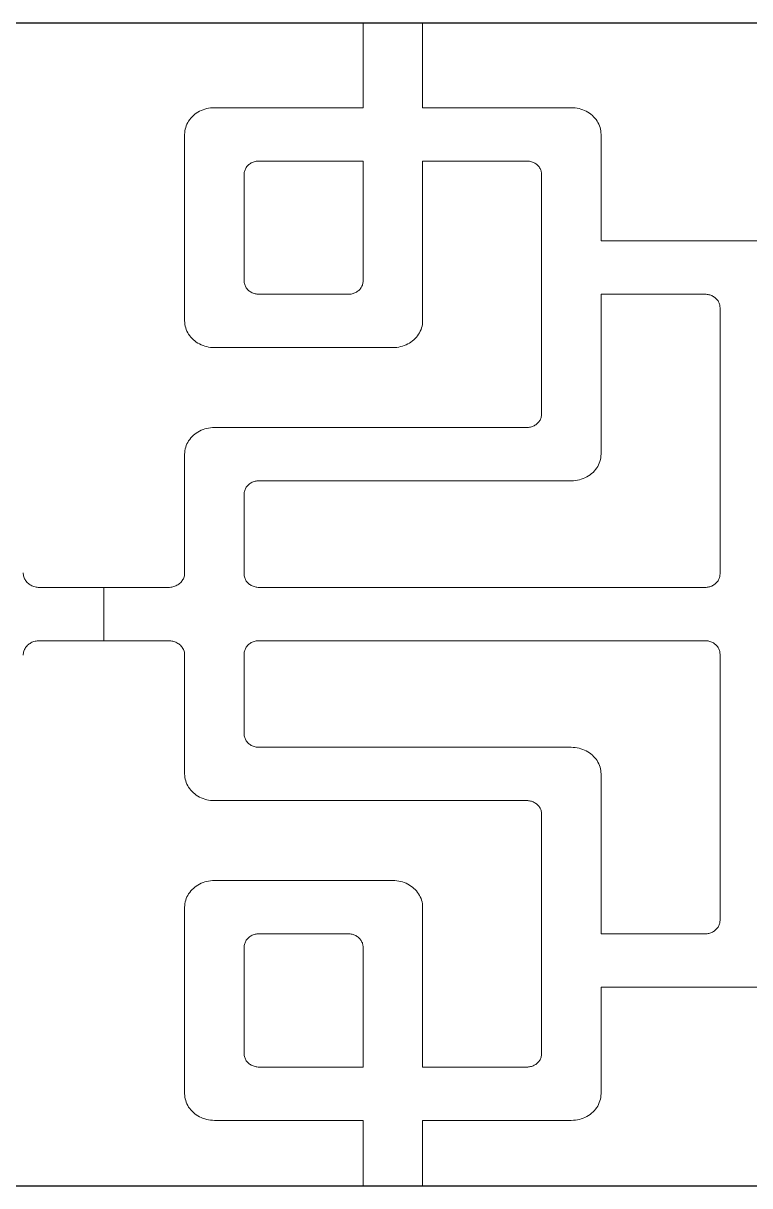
# Model space of a CAD drawing. Extents: x 1188826 to 1909461, y 608442 to 1651179.
# Drawn here: x 1701378 to 1701690, y 1034463 to 1034963 of the extents above; entities that cross this region are included whole.
import ezdxf

# ---------------------------------------------------------------- set-up
doc = ezdxf.new("R2010")
doc.units = 0
doc.header["$LTSCALE"] = 1000
doc.header["$MEASUREMENT"] = 0
doc.layers.add('煤化工粉煤灰', color=7, linetype='Continuous', lineweight=0)
doc.layers.add('立面线', color=40, linetype='Continuous')

msp = doc.modelspace()

# ---------------------------------------------------------------- linework, layer by layer
at = {"layer": '煤化工粉煤灰', "color": 34}
for p, q in [((1701523.78, 1034927.1), (1701523.78, 1034963.44)), ((1701549.37, 1034927.1), (1701549.37, 1034963.44)), ((1701451.36, 1034924.26), (1701452.01, 1034924.74)), ((1701452.01, 1034924.74), (1701452.69, 1034925.17)), ((1701452.69, 1034925.17), (1701453.4, 1034925.57)), ((1701453.4, 1034925.57), (1701454.14, 1034925.92)), ((1701454.14, 1034925.92), (1701454.9, 1034926.23)), ((1701454.9, 1034926.23), (1701455.69, 1034926.5)), ((1701455.69, 1034926.5), (1701456.49, 1034926.71)), ((1701456.49, 1034926.71), (1701457.3, 1034926.88)), ((1701457.3, 1034926.88), (1701458.13, 1034927.01)), ((1701458.13, 1034927.01), (1701458.96, 1034927.08)), ((1701458.96, 1034927.08), (1701459.8, 1034927.1)), ((1701459.8, 1034927.1), (1701523.78, 1034927.1)), ((1701549.37, 1034927.1), (1701613.34, 1034927.1)), ((1701613.34, 1034927.1), (1701614.18, 1034927.08)), ((1701614.18, 1034927.08), (1701615.01, 1034927.01)), ((1701615.01, 1034927.01), (1701615.84, 1034926.88)), ((1701615.84, 1034926.88), (1701616.66, 1034926.71)), ((1701616.66, 1034926.71), (1701617.46, 1034926.5)), ((1701617.46, 1034926.5), (1701618.24, 1034926.23)), ((1701618.24, 1034926.23), (1701619, 1034925.92)), ((1701619, 1034925.92), (1701619.74, 1034925.57)), ((1701619.74, 1034925.57), (1701620.45, 1034925.17)), ((1701620.45, 1034925.17), (1701621.13, 1034924.74)), ((1701621.13, 1034924.74), (1701621.78, 1034924.26)), ((1701447.44, 1034918.61), (1701447.68, 1034919.33)), ((1701447.68, 1034919.33), (1701447.98, 1034920.03)), ((1701447.98, 1034920.03), (1701448.32, 1034920.71)), ((1701448.32, 1034920.71), (1701448.72, 1034921.37)), ((1701448.72, 1034921.37), (1701449.16, 1034922.01)), ((1701449.16, 1034922.01), (1701449.65, 1034922.62)), ((1701449.65, 1034922.62), (1701450.18, 1034923.2)), ((1701450.18, 1034923.2), (1701450.75, 1034923.75)), ((1701450.75, 1034923.75), (1701451.36, 1034924.26)), ((1701621.78, 1034924.26), (1701622.39, 1034923.75)), ((1701622.39, 1034923.75), (1701622.96, 1034923.2)), ((1701622.96, 1034923.2), (1701623.5, 1034922.62)), ((1701623.5, 1034922.62), (1701623.98, 1034922.01)), ((1701623.98, 1034922.01), (1701624.43, 1034921.37)), ((1701624.43, 1034921.37), (1701624.82, 1034920.71)), ((1701624.82, 1034920.71), (1701625.17, 1034920.03)), ((1701625.17, 1034920.03), (1701625.46, 1034919.33)), ((1701625.46, 1034919.33), (1701625.7, 1034918.61)), ((1701447, 1034915.64), (1701447.03, 1034916.39)), ((1701447, 1034835.4), (1701447, 1034915.64)), ((1701447.03, 1034916.39), (1701447.11, 1034917.14)), ((1701447.11, 1034917.14), (1701447.25, 1034917.88)), ((1701447.25, 1034917.88), (1701447.44, 1034918.61)), ((1701625.7, 1034918.61), (1701625.89, 1034917.88)), ((1701625.89, 1034917.88), (1701626.03, 1034917.14)), ((1701626.03, 1034917.14), (1701626.11, 1034916.39)), ((1701626.11, 1034916.39), (1701626.14, 1034915.64)), ((1701626.14, 1034915.64), (1701626.14, 1034869.79)), ((1701472.73, 1034899.61), (1701472.66, 1034899.23)), ((1701472.83, 1034899.99), (1701472.73, 1034899.61)), ((1701472.96, 1034900.37), (1701472.83, 1034899.99)), ((1701473.13, 1034900.73), (1701472.96, 1034900.37)), ((1701473.31, 1034901.08), (1701473.13, 1034900.73)), ((1701473.53, 1034901.43), (1701473.31, 1034901.08)), ((1701473.77, 1034901.75), (1701473.53, 1034901.43)), ((1701474.03, 1034902.06), (1701473.77, 1034901.75)), ((1701474.32, 1034902.36), (1701474.03, 1034902.06)), ((1701474.63, 1034902.64), (1701474.32, 1034902.36)), ((1701474.96, 1034902.89), (1701474.63, 1034902.64)), ((1701475.3, 1034903.13), (1701474.96, 1034902.89)), ((1701475.67, 1034903.34), (1701475.3, 1034903.13)), ((1701476.05, 1034903.54), (1701475.67, 1034903.34)), ((1701476.44, 1034903.7), (1701476.05, 1034903.54)), ((1701476.85, 1034903.85), (1701476.44, 1034903.7)), ((1701477.27, 1034903.97), (1701476.85, 1034903.85)), ((1701477.69, 1034904.06), (1701477.27, 1034903.97)), ((1701478.12, 1034904.13), (1701477.69, 1034904.06)), ((1701478.56, 1034904.17), (1701478.12, 1034904.13)), ((1701478.99, 1034904.18), (1701478.56, 1034904.17)), ((1701523.78, 1034904.18), (1701478.99, 1034904.18)), ((1701523.78, 1034852.6), (1701523.78, 1034904.18)), ((1701549.37, 1034904.18), (1701549.37, 1034835.4)), ((1701594.15, 1034904.18), (1701549.37, 1034904.18)), ((1701594.57, 1034904.17), (1701594.15, 1034904.18)), ((1701594.99, 1034904.13), (1701594.57, 1034904.17)), ((1701595.4, 1034904.07), (1701594.99, 1034904.13)), ((1701595.81, 1034903.98), (1701595.4, 1034904.07)), ((1701596.21, 1034903.87), (1701595.81, 1034903.98)), ((1701596.6, 1034903.74), (1701596.21, 1034903.87)), ((1701596.98, 1034903.59), (1701596.6, 1034903.74)), ((1701597.35, 1034903.41), (1701596.98, 1034903.59)), ((1701597.71, 1034903.21), (1701597.35, 1034903.41)), ((1701598.05, 1034902.99), (1701597.71, 1034903.21)), ((1701598.37, 1034902.76), (1701598.05, 1034902.99)), ((1701598.68, 1034902.5), (1701598.37, 1034902.76)), ((1701598.96, 1034902.23), (1701598.68, 1034902.5)), ((1701599.23, 1034901.94), (1701598.96, 1034902.23)), ((1701599.47, 1034901.63), (1701599.23, 1034901.94)), ((1701599.69, 1034901.31), (1701599.47, 1034901.63)), ((1701599.89, 1034900.98), (1701599.69, 1034901.31)), ((1701600.06, 1034900.64), (1701599.89, 1034900.98)), ((1701600.21, 1034900.29), (1701600.06, 1034900.64)), ((1701600.33, 1034899.93), (1701600.21, 1034900.29)), ((1701600.43, 1034899.57), (1701600.33, 1034899.93)), ((1701600.49, 1034899.2), (1701600.43, 1034899.57)), ((1701472.61, 1034898.84), (1701472.6, 1034898.45)), ((1701472.6, 1034898.45), (1701472.6, 1034852.6)), ((1701472.66, 1034899.23), (1701472.61, 1034898.84)), ((1701600.54, 1034898.82), (1701600.49, 1034899.2)), ((1701600.55, 1034898.45), (1701600.54, 1034898.82)), ((1701600.55, 1034795.29), (1701600.55, 1034898.45)), ((1701754.09, 1034869.79), (1701626.14, 1034869.79)), ((1701472.6, 1034852.6), (1701472.61, 1034852.21)), ((1701472.61, 1034852.21), (1701472.66, 1034851.82)), ((1701472.66, 1034851.82), (1701472.73, 1034851.43)), ((1701472.73, 1034851.43), (1701472.83, 1034851.05)), ((1701472.83, 1034851.05), (1701472.96, 1034850.68)), ((1701472.96, 1034850.68), (1701473.13, 1034850.31)), ((1701473.13, 1034850.31), (1701473.31, 1034849.96)), ((1701473.31, 1034849.96), (1701473.53, 1034849.62)), ((1701473.53, 1034849.62), (1701473.77, 1034849.29)), ((1701473.77, 1034849.29), (1701474.03, 1034848.98)), ((1701522.45, 1034849.11), (1701522.7, 1034849.41)), ((1701522.7, 1034849.41), (1701522.92, 1034849.73)), ((1701522.92, 1034849.73), (1701523.12, 1034850.06)), ((1701523.12, 1034850.06), (1701523.29, 1034850.4)), ((1701523.29, 1034850.4), (1701523.44, 1034850.76)), ((1701523.44, 1034850.76), (1701523.56, 1034851.11)), ((1701523.56, 1034851.11), (1701523.65, 1034851.48)), ((1701523.65, 1034851.48), (1701523.72, 1034851.85)), ((1701523.72, 1034851.85), (1701523.76, 1034852.22)), ((1701523.76, 1034852.22), (1701523.78, 1034852.6)), ((1701474.03, 1034848.98), (1701474.32, 1034848.69)), ((1701474.32, 1034848.69), (1701474.63, 1034848.41)), ((1701474.63, 1034848.41), (1701474.96, 1034848.15)), ((1701474.96, 1034848.15), (1701475.3, 1034847.92)), ((1701475.3, 1034847.92), (1701475.67, 1034847.7)), ((1701475.67, 1034847.7), (1701476.05, 1034847.51)), ((1701476.05, 1034847.51), (1701476.44, 1034847.34)), ((1701476.44, 1034847.34), (1701476.85, 1034847.2)), ((1701476.85, 1034847.2), (1701477.27, 1034847.08)), ((1701477.27, 1034847.08), (1701477.69, 1034846.99)), ((1701477.69, 1034846.99), (1701478.12, 1034846.92)), ((1701478.12, 1034846.92), (1701478.56, 1034846.88)), ((1701478.56, 1034846.88), (1701478.99, 1034846.87)), ((1701478.99, 1034846.87), (1701517.38, 1034846.87)), ((1701517.38, 1034846.87), (1701517.8, 1034846.88)), ((1701517.8, 1034846.88), (1701518.21, 1034846.92)), ((1701518.21, 1034846.92), (1701518.63, 1034846.98)), ((1701518.63, 1034846.98), (1701519.04, 1034847.06)), ((1701519.04, 1034847.06), (1701519.44, 1034847.17)), ((1701519.44, 1034847.17), (1701519.83, 1034847.3)), ((1701519.83, 1034847.3), (1701520.21, 1034847.46)), ((1701520.21, 1034847.46), (1701520.58, 1034847.63)), ((1701520.58, 1034847.63), (1701520.93, 1034847.83)), ((1701520.93, 1034847.83), (1701521.27, 1034848.05)), ((1701521.27, 1034848.05), (1701521.6, 1034848.29)), ((1701521.6, 1034848.29), (1701521.9, 1034848.55)), ((1701521.9, 1034848.55), (1701522.19, 1034848.82)), ((1701522.19, 1034848.82), (1701522.45, 1034849.11)), ((1701626.14, 1034846.87), (1701626.14, 1034778.09)), ((1701670.92, 1034846.87), (1701626.14, 1034846.87)), ((1701671.34, 1034846.85), (1701670.92, 1034846.87)), ((1701671.76, 1034846.82), (1701671.34, 1034846.85)), ((1701672.17, 1034846.76), (1701671.76, 1034846.82)), ((1701672.58, 1034846.67), (1701672.17, 1034846.76)), ((1701672.98, 1034846.56), (1701672.58, 1034846.67)), ((1701673.37, 1034846.43), (1701672.98, 1034846.56)), ((1701673.75, 1034846.28), (1701673.37, 1034846.43)), ((1701674.12, 1034846.1), (1701673.75, 1034846.28)), ((1701674.48, 1034845.9), (1701674.12, 1034846.1)), ((1701674.82, 1034845.68), (1701674.48, 1034845.9)), ((1701675.14, 1034845.44), (1701674.82, 1034845.68)), ((1701675.45, 1034845.19), (1701675.14, 1034845.44)), ((1701675.73, 1034844.91), (1701675.45, 1034845.19)), ((1701676, 1034844.62), (1701675.73, 1034844.91)), ((1701676.24, 1034844.32), (1701676, 1034844.62)), ((1701676.46, 1034844), (1701676.24, 1034844.32)), ((1701676.66, 1034843.67), (1701676.46, 1034844)), ((1701676.83, 1034843.33), (1701676.66, 1034843.67)), ((1701676.98, 1034842.98), (1701676.83, 1034843.33)), ((1701677.1, 1034842.62), (1701676.98, 1034842.98)), ((1701677.2, 1034842.25), (1701677.1, 1034842.62)), ((1701677.27, 1034841.88), (1701677.2, 1034842.25)), ((1701677.31, 1034841.51), (1701677.27, 1034841.88)), ((1701677.32, 1034841.14), (1701677.31, 1034841.51)), ((1701677.32, 1034726.51), (1701677.32, 1034841.14)), ((1701447.03, 1034834.65), (1701447, 1034835.4)), ((1701447.11, 1034833.91), (1701447.03, 1034834.65)), ((1701549.34, 1034834.65), (1701549.26, 1034833.91)), ((1701549.37, 1034835.4), (1701549.34, 1034834.65)), ((1701447.25, 1034833.17), (1701447.11, 1034833.91)), ((1701447.44, 1034832.44), (1701447.25, 1034833.17)), ((1701447.68, 1034831.72), (1701447.44, 1034832.44)), ((1701447.98, 1034831.02), (1701447.68, 1034831.72)), ((1701448.32, 1034830.33), (1701447.98, 1034831.02)), ((1701448.72, 1034829.67), (1701448.32, 1034830.33)), ((1701449.16, 1034829.04), (1701448.72, 1034829.67)), ((1701547.65, 1034829.67), (1701547.21, 1034829.04)), ((1701548.05, 1034830.33), (1701547.65, 1034829.67)), ((1701548.39, 1034831.02), (1701548.05, 1034830.33)), ((1701548.69, 1034831.72), (1701548.39, 1034831.02)), ((1701548.93, 1034832.44), (1701548.69, 1034831.72)), ((1701549.12, 1034833.17), (1701548.93, 1034832.44)), ((1701549.26, 1034833.91), (1701549.12, 1034833.17)), ((1701449.65, 1034828.43), (1701449.16, 1034829.04)), ((1701450.18, 1034827.85), (1701449.65, 1034828.43)), ((1701450.75, 1034827.3), (1701450.18, 1034827.85)), ((1701451.36, 1034826.79), (1701450.75, 1034827.3)), ((1701452.01, 1034826.31), (1701451.36, 1034826.79)), ((1701452.69, 1034825.87), (1701452.01, 1034826.31)), ((1701453.4, 1034825.48), (1701452.69, 1034825.87)), ((1701454.14, 1034825.12), (1701453.4, 1034825.48)), ((1701454.9, 1034824.81), (1701454.14, 1034825.12)), ((1701455.69, 1034824.55), (1701454.9, 1034824.81)), ((1701456.49, 1034824.33), (1701455.69, 1034824.55)), ((1701457.3, 1034824.16), (1701456.49, 1034824.33)), ((1701539.88, 1034824.33), (1701539.07, 1034824.16)), ((1701540.69, 1034824.55), (1701539.88, 1034824.33)), ((1701541.47, 1034824.81), (1701540.69, 1034824.55)), ((1701542.23, 1034825.12), (1701541.47, 1034824.81)), ((1701542.97, 1034825.48), (1701542.23, 1034825.12)), ((1701543.68, 1034825.87), (1701542.97, 1034825.48)), ((1701544.36, 1034826.31), (1701543.68, 1034825.87)), ((1701545.01, 1034826.79), (1701544.36, 1034826.31)), ((1701545.62, 1034827.3), (1701545.01, 1034826.79)), ((1701546.19, 1034827.85), (1701545.62, 1034827.3)), ((1701546.72, 1034828.43), (1701546.19, 1034827.85)), ((1701547.21, 1034829.04), (1701546.72, 1034828.43)), ((1701458.13, 1034824.04), (1701457.3, 1034824.16)), ((1701458.96, 1034823.97), (1701458.13, 1034824.04)), ((1701459.8, 1034823.94), (1701458.96, 1034823.97)), ((1701536.57, 1034823.94), (1701459.8, 1034823.94)), ((1701537.41, 1034823.97), (1701536.57, 1034823.94)), ((1701538.24, 1034824.04), (1701537.41, 1034823.97)), ((1701539.07, 1034824.16), (1701538.24, 1034824.04)), ((1701600.43, 1034794.17), (1701600.49, 1034794.54)), ((1701600.49, 1034794.54), (1701600.54, 1034794.91)), ((1701600.54, 1034794.91), (1701600.55, 1034795.29)), ((1701456.49, 1034789.16), (1701457.3, 1034789.33)), ((1701457.3, 1034789.33), (1701458.13, 1034789.46)), ((1701458.13, 1034789.46), (1701458.96, 1034789.53)), ((1701458.96, 1034789.53), (1701459.8, 1034789.55)), ((1701459.8, 1034789.55), (1701594.15, 1034789.55)), ((1701594.15, 1034789.55), (1701594.57, 1034789.57)), ((1701594.57, 1034789.57), (1701594.99, 1034789.6)), ((1701594.99, 1034789.6), (1701595.4, 1034789.66)), ((1701595.4, 1034789.66), (1701595.81, 1034789.75)), ((1701595.81, 1034789.75), (1701596.21, 1034789.86)), ((1701596.21, 1034789.86), (1701596.6, 1034789.99)), ((1701596.6, 1034789.99), (1701596.98, 1034790.15)), ((1701596.98, 1034790.15), (1701597.35, 1034790.32)), ((1701597.35, 1034790.32), (1701597.71, 1034790.52)), ((1701597.71, 1034790.52), (1701598.05, 1034790.74)), ((1701598.05, 1034790.74), (1701598.37, 1034790.98)), ((1701598.37, 1034790.98), (1701598.68, 1034791.23)), ((1701598.68, 1034791.23), (1701598.96, 1034791.51)), ((1701598.96, 1034791.51), (1701599.23, 1034791.8)), ((1701599.23, 1034791.8), (1701599.47, 1034792.1)), ((1701599.47, 1034792.1), (1701599.69, 1034792.42)), ((1701599.69, 1034792.42), (1701599.89, 1034792.75)), ((1701599.89, 1034792.75), (1701600.06, 1034793.09)), ((1701600.06, 1034793.09), (1701600.21, 1034793.44)), ((1701600.21, 1034793.44), (1701600.33, 1034793.8)), ((1701600.33, 1034793.8), (1701600.43, 1034794.17)), ((1701448.72, 1034783.82), (1701449.16, 1034784.46)), ((1701449.16, 1034784.46), (1701449.65, 1034785.07)), ((1701449.65, 1034785.07), (1701450.18, 1034785.65)), ((1701450.18, 1034785.65), (1701450.75, 1034786.2)), ((1701450.75, 1034786.2), (1701451.36, 1034786.71)), ((1701451.36, 1034786.71), (1701452.01, 1034787.19)), ((1701452.01, 1034787.19), (1701452.69, 1034787.62)), ((1701452.69, 1034787.62), (1701453.4, 1034788.02)), ((1701453.4, 1034788.02), (1701454.14, 1034788.37)), ((1701454.14, 1034788.37), (1701454.9, 1034788.68)), ((1701454.9, 1034788.68), (1701455.69, 1034788.95)), ((1701455.69, 1034788.95), (1701456.49, 1034789.16)), ((1701447.03, 1034778.84), (1701447.11, 1034779.59)), ((1701447.11, 1034779.59), (1701447.25, 1034780.33)), ((1701447.25, 1034780.33), (1701447.44, 1034781.06)), ((1701447.44, 1034781.06), (1701447.68, 1034781.78)), ((1701447.68, 1034781.78), (1701447.98, 1034782.48)), ((1701447.98, 1034782.48), (1701448.32, 1034783.16)), ((1701448.32, 1034783.16), (1701448.72, 1034783.82)), ((1701447, 1034778.09), (1701447.03, 1034778.84)), ((1701447, 1034727), (1701447, 1034778.09)), ((1701625.67, 1034775), (1701625.4, 1034774.25)), ((1701625.87, 1034775.76), (1701625.67, 1034775)), ((1701626.02, 1034776.53), (1701625.87, 1034775.76)), ((1701626.11, 1034777.31), (1701626.02, 1034776.53)), ((1701626.14, 1034778.09), (1701626.11, 1034777.31)), ((1701622.08, 1034769.71), (1701621.42, 1034769.2)), ((1701622.7, 1034770.27), (1701622.08, 1034769.71)), ((1701623.27, 1034770.86), (1701622.7, 1034770.27)), ((1701623.8, 1034771.48), (1701623.27, 1034770.86)), ((1701624.28, 1034772.14), (1701623.8, 1034771.48)), ((1701624.71, 1034772.82), (1701624.28, 1034772.14)), ((1701625.08, 1034773.53), (1701624.71, 1034772.82)), ((1701625.4, 1034774.25), (1701625.08, 1034773.53)), ((1701474.03, 1034764.52), (1701473.77, 1034764.2)), ((1701474.32, 1034764.81), (1701474.03, 1034764.52)), ((1701474.63, 1034765.09), (1701474.32, 1034764.81)), ((1701474.96, 1034765.34), (1701474.63, 1034765.09)), ((1701475.3, 1034765.58), (1701474.96, 1034765.34)), ((1701475.67, 1034765.8), (1701475.3, 1034765.58)), ((1701476.05, 1034765.99), (1701475.67, 1034765.8)), ((1701476.44, 1034766.16), (1701476.05, 1034765.99)), ((1701476.85, 1034766.3), (1701476.44, 1034766.16)), ((1701477.27, 1034766.42), (1701476.85, 1034766.3)), ((1701477.69, 1034766.51), (1701477.27, 1034766.42)), ((1701478.12, 1034766.58), (1701477.69, 1034766.51)), ((1701478.56, 1034766.62), (1701478.12, 1034766.58)), ((1701478.99, 1034766.63), (1701478.56, 1034766.62)), ((1701613.34, 1034766.63), (1701478.99, 1034766.63)), ((1701614.22, 1034766.66), (1701613.34, 1034766.63)), ((1701615.09, 1034766.74), (1701614.22, 1034766.66)), ((1701615.95, 1034766.87), (1701615.09, 1034766.74)), ((1701616.8, 1034767.05), (1701615.95, 1034766.87)), ((1701617.63, 1034767.29), (1701616.8, 1034767.05)), ((1701618.44, 1034767.58), (1701617.63, 1034767.29)), ((1701619.23, 1034767.91), (1701618.44, 1034767.58)), ((1701619.99, 1034768.3), (1701619.23, 1034767.91)), ((1701620.72, 1034768.73), (1701619.99, 1034768.3)), ((1701621.42, 1034769.2), (1701620.72, 1034768.73)), ((1701472.61, 1034761.29), (1701472.6, 1034760.9)), ((1701472.6, 1034760.9), (1701472.6, 1034726.51)), ((1701472.66, 1034761.68), (1701472.61, 1034761.29)), ((1701472.73, 1034762.06), (1701472.66, 1034761.68)), ((1701472.83, 1034762.44), (1701472.73, 1034762.06)), ((1701472.96, 1034762.82), (1701472.83, 1034762.44)), ((1701473.13, 1034763.18), (1701472.96, 1034762.82)), ((1701473.31, 1034763.54), (1701473.13, 1034763.18)), ((1701473.53, 1034763.88), (1701473.31, 1034763.54)), ((1701473.77, 1034764.2), (1701473.53, 1034763.88)), ((1701377.54, 1034727), (1701377.56, 1034726.58)), ((1701377.56, 1034726.58), (1701377.61, 1034726.16)), ((1701377.61, 1034726.16), (1701377.69, 1034725.74)), ((1701377.69, 1034725.74), (1701377.8, 1034725.32)), ((1701377.8, 1034725.32), (1701377.95, 1034724.92)), ((1701377.95, 1034724.92), (1701378.12, 1034724.52)), ((1701378.12, 1034724.52), (1701378.32, 1034724.14)), ((1701446.23, 1034724.14), (1701446.43, 1034724.52)), ((1701446.43, 1034724.52), (1701446.6, 1034724.92)), ((1701446.6, 1034724.92), (1701446.75, 1034725.32)), ((1701446.75, 1034725.32), (1701446.86, 1034725.74)), ((1701446.86, 1034725.74), (1701446.94, 1034726.16)), ((1701446.94, 1034726.16), (1701446.99, 1034726.58)), ((1701446.99, 1034726.58), (1701447, 1034727)), ((1701472.6, 1034726.51), (1701472.61, 1034726.12)), ((1701472.61, 1034726.12), (1701472.66, 1034725.73)), ((1701472.66, 1034725.73), (1701472.73, 1034725.35)), ((1701472.73, 1034725.35), (1701472.83, 1034724.96)), ((1701472.83, 1034724.96), (1701472.96, 1034724.59)), ((1701472.96, 1034724.59), (1701473.13, 1034724.23)), ((1701676.66, 1034723.98), (1701676.83, 1034724.32)), ((1701676.83, 1034724.32), (1701676.98, 1034724.67)), ((1701676.98, 1034724.67), (1701677.1, 1034725.03)), ((1701677.1, 1034725.03), (1701677.2, 1034725.39)), ((1701677.2, 1034725.39), (1701677.27, 1034725.76)), ((1701677.27, 1034725.76), (1701677.31, 1034726.14)), ((1701677.31, 1034726.14), (1701677.32, 1034726.51)), ((1701378.32, 1034724.14), (1701378.56, 1034723.77)), ((1701378.56, 1034723.77), (1701378.82, 1034723.41)), ((1701378.82, 1034723.41), (1701379.1, 1034723.08)), ((1701379.1, 1034723.08), (1701379.41, 1034722.76)), ((1701379.41, 1034722.76), (1701379.75, 1034722.45)), ((1701379.75, 1034722.45), (1701380.11, 1034722.18)), ((1701380.11, 1034722.18), (1701380.48, 1034721.92)), ((1701380.48, 1034721.92), (1701380.88, 1034721.69)), ((1701380.88, 1034721.69), (1701381.29, 1034721.48)), ((1701381.29, 1034721.48), (1701381.72, 1034721.3)), ((1701381.72, 1034721.3), (1701382.16, 1034721.14)), ((1701382.16, 1034721.14), (1701382.62, 1034721.01)), ((1701382.62, 1034721.01), (1701383.08, 1034720.91)), ((1701383.08, 1034720.91), (1701383.54, 1034720.84)), ((1701383.54, 1034720.84), (1701384.02, 1034720.79)), ((1701384.02, 1034720.79), (1701384.49, 1034720.78)), ((1701384.49, 1034720.78), (1701440.06, 1034720.78)), ((1701412.27, 1034720.78), (1701412.27, 1034697.86)), ((1701440.06, 1034720.78), (1701440.53, 1034720.79)), ((1701440.53, 1034720.79), (1701441, 1034720.84)), ((1701441, 1034720.84), (1701441.47, 1034720.91)), ((1701441.47, 1034720.91), (1701441.93, 1034721.01)), ((1701441.93, 1034721.01), (1701442.38, 1034721.14)), ((1701442.38, 1034721.14), (1701442.83, 1034721.3)), ((1701442.83, 1034721.3), (1701443.25, 1034721.48)), ((1701443.25, 1034721.48), (1701443.67, 1034721.69)), ((1701443.67, 1034721.69), (1701444.06, 1034721.92)), ((1701444.06, 1034721.92), (1701444.44, 1034722.18)), ((1701444.44, 1034722.18), (1701444.8, 1034722.45)), ((1701444.8, 1034722.45), (1701445.14, 1034722.76)), ((1701445.14, 1034722.76), (1701445.45, 1034723.08)), ((1701445.45, 1034723.08), (1701445.73, 1034723.41)), ((1701445.73, 1034723.41), (1701445.99, 1034723.77)), ((1701445.99, 1034723.77), (1701446.23, 1034724.14)), ((1701473.13, 1034724.23), (1701473.31, 1034723.87)), ((1701473.31, 1034723.87), (1701473.53, 1034723.53)), ((1701473.53, 1034723.53), (1701473.77, 1034723.21)), ((1701473.77, 1034723.21), (1701474.03, 1034722.89)), ((1701474.03, 1034722.89), (1701474.32, 1034722.6)), ((1701474.32, 1034722.6), (1701474.63, 1034722.32)), ((1701474.63, 1034722.32), (1701474.96, 1034722.07)), ((1701474.96, 1034722.07), (1701475.3, 1034721.83)), ((1701475.3, 1034721.83), (1701475.67, 1034721.61)), ((1701475.67, 1034721.61), (1701476.05, 1034721.42)), ((1701476.05, 1034721.42), (1701476.44, 1034721.25)), ((1701476.44, 1034721.25), (1701476.85, 1034721.11)), ((1701476.85, 1034721.11), (1701477.27, 1034720.99)), ((1701477.27, 1034720.99), (1701477.69, 1034720.9)), ((1701477.69, 1034720.9), (1701478.12, 1034720.83)), ((1701478.12, 1034720.83), (1701478.56, 1034720.79)), ((1701478.56, 1034720.79), (1701478.99, 1034720.78)), ((1701670.92, 1034720.78), (1701478.99, 1034720.78)), ((1701670.92, 1034720.78), (1701671.34, 1034720.79)), ((1701671.34, 1034720.79), (1701671.76, 1034720.83)), ((1701671.76, 1034720.83), (1701672.17, 1034720.89)), ((1701672.17, 1034720.89), (1701672.58, 1034720.98)), ((1701672.58, 1034720.98), (1701672.98, 1034721.08)), ((1701672.98, 1034721.08), (1701673.37, 1034721.22)), ((1701673.37, 1034721.22), (1701673.75, 1034721.37)), ((1701673.75, 1034721.37), (1701674.12, 1034721.55)), ((1701674.12, 1034721.55), (1701674.48, 1034721.75)), ((1701674.48, 1034721.75), (1701674.82, 1034721.96)), ((1701674.82, 1034721.96), (1701675.14, 1034722.2)), ((1701675.14, 1034722.2), (1701675.45, 1034722.46)), ((1701675.45, 1034722.46), (1701675.73, 1034722.73)), ((1701675.73, 1034722.73), (1701676, 1034723.02)), ((1701676, 1034723.02), (1701676.24, 1034723.33)), ((1701676.24, 1034723.33), (1701676.46, 1034723.65)), ((1701676.46, 1034723.65), (1701676.66, 1034723.98)), ((1701378.12, 1034694.11), (1701378.32, 1034694.5)), ((1701378.32, 1034694.5), (1701378.56, 1034694.87)), ((1701378.56, 1034694.87), (1701378.82, 1034695.22)), ((1701378.82, 1034695.22), (1701379.1, 1034695.56)), ((1701379.1, 1034695.56), (1701379.41, 1034695.88)), ((1701379.41, 1034695.88), (1701379.75, 1034696.18)), ((1701379.75, 1034696.18), (1701380.11, 1034696.46)), ((1701380.11, 1034696.46), (1701380.48, 1034696.72)), ((1701380.48, 1034696.72), (1701380.88, 1034696.95)), ((1701380.88, 1034696.95), (1701381.29, 1034697.16)), ((1701381.29, 1034697.16), (1701381.72, 1034697.34)), ((1701381.72, 1034697.34), (1701382.16, 1034697.5)), ((1701382.16, 1034697.5), (1701382.62, 1034697.62)), ((1701382.62, 1034697.62), (1701383.08, 1034697.72)), ((1701383.08, 1034697.72), (1701383.54, 1034697.8)), ((1701383.54, 1034697.8), (1701384.02, 1034697.84)), ((1701384.02, 1034697.84), (1701384.49, 1034697.86)), ((1701384.49, 1034697.86), (1701440.06, 1034697.86)), ((1701440.06, 1034697.86), (1701440.53, 1034697.84)), ((1701440.53, 1034697.84), (1701441, 1034697.8)), ((1701441, 1034697.8), (1701441.47, 1034697.72)), ((1701441.47, 1034697.72), (1701441.93, 1034697.62)), ((1701441.93, 1034697.62), (1701442.38, 1034697.5)), ((1701442.38, 1034697.5), (1701442.83, 1034697.34)), ((1701442.83, 1034697.34), (1701443.25, 1034697.16)), ((1701443.25, 1034697.16), (1701443.67, 1034696.95)), ((1701443.67, 1034696.95), (1701444.06, 1034696.72)), ((1701444.06, 1034696.72), (1701444.44, 1034696.46)), ((1701444.44, 1034696.46), (1701444.8, 1034696.18)), ((1701444.8, 1034696.18), (1701445.14, 1034695.88)), ((1701445.14, 1034695.88), (1701445.45, 1034695.56)), ((1701445.45, 1034695.56), (1701445.73, 1034695.22)), ((1701445.73, 1034695.22), (1701445.99, 1034694.87)), ((1701445.99, 1034694.87), (1701446.23, 1034694.5)), ((1701446.23, 1034694.5), (1701446.43, 1034694.11)), ((1701473.13, 1034694.41), (1701472.96, 1034694.04)), ((1701473.31, 1034694.76), (1701473.13, 1034694.41)), ((1701473.53, 1034695.1), (1701473.31, 1034694.76)), ((1701473.77, 1034695.43), (1701473.53, 1034695.1)), ((1701474.03, 1034695.74), (1701473.77, 1034695.43)), ((1701474.32, 1034696.04), (1701474.03, 1034695.74)), ((1701474.63, 1034696.31), (1701474.32, 1034696.04)), ((1701474.96, 1034696.57), (1701474.63, 1034696.31)), ((1701475.3, 1034696.81), (1701474.96, 1034696.57)), ((1701475.67, 1034697.02), (1701475.3, 1034696.81)), ((1701476.05, 1034697.21), (1701475.67, 1034697.02)), ((1701476.44, 1034697.38), (1701476.05, 1034697.21)), ((1701476.85, 1034697.52), (1701476.44, 1034697.38)), ((1701477.27, 1034697.64), (1701476.85, 1034697.52)), ((1701477.69, 1034697.74), (1701477.27, 1034697.64)), ((1701478.12, 1034697.8), (1701477.69, 1034697.74)), ((1701478.56, 1034697.84), (1701478.12, 1034697.8)), ((1701478.99, 1034697.86), (1701478.56, 1034697.84)), ((1701478.99, 1034697.86), (1701670.92, 1034697.86)), ((1701671.34, 1034697.84), (1701670.92, 1034697.86)), ((1701671.76, 1034697.81), (1701671.34, 1034697.84)), ((1701672.17, 1034697.74), (1701671.76, 1034697.81)), ((1701672.58, 1034697.66), (1701672.17, 1034697.74)), ((1701672.98, 1034697.55), (1701672.58, 1034697.66)), ((1701673.37, 1034697.42), (1701672.98, 1034697.55)), ((1701673.75, 1034697.26), (1701673.37, 1034697.42)), ((1701674.12, 1034697.09), (1701673.75, 1034697.26)), ((1701674.48, 1034696.89), (1701674.12, 1034697.09)), ((1701674.82, 1034696.67), (1701674.48, 1034696.89)), ((1701675.14, 1034696.43), (1701674.82, 1034696.67)), ((1701675.45, 1034696.18), (1701675.14, 1034696.43)), ((1701675.73, 1034695.9), (1701675.45, 1034696.18)), ((1701676, 1034695.61), (1701675.73, 1034695.9)), ((1701676.24, 1034695.31), (1701676, 1034695.61)), ((1701676.46, 1034694.99), (1701676.24, 1034695.31)), ((1701676.66, 1034694.66), (1701676.46, 1034694.99)), ((1701676.83, 1034694.32), (1701676.66, 1034694.66)), ((1701676.98, 1034693.97), (1701676.83, 1034694.32)), ((1701377.54, 1034691.63), (1701377.56, 1034692.06)), ((1701377.56, 1034692.06), (1701377.61, 1034692.48)), ((1701377.61, 1034692.48), (1701377.69, 1034692.9)), ((1701377.69, 1034692.9), (1701377.8, 1034693.31)), ((1701377.8, 1034693.31), (1701377.95, 1034693.72)), ((1701377.95, 1034693.72), (1701378.12, 1034694.11)), ((1701446.43, 1034694.11), (1701446.6, 1034693.72)), ((1701446.6, 1034693.72), (1701446.75, 1034693.31)), ((1701446.75, 1034693.31), (1701446.86, 1034692.9)), ((1701446.86, 1034692.9), (1701446.94, 1034692.48)), ((1701446.94, 1034692.48), (1701446.99, 1034692.06)), ((1701446.99, 1034692.06), (1701447, 1034691.63)), ((1701447, 1034691.63), (1701447, 1034640.54)), ((1701472.61, 1034692.51), (1701472.6, 1034692.12)), ((1701472.6, 1034692.12), (1701472.6, 1034657.74)), ((1701472.66, 1034692.9), (1701472.61, 1034692.51)), ((1701472.73, 1034693.29), (1701472.66, 1034692.9)), ((1701472.83, 1034693.67), (1701472.73, 1034693.29)), ((1701472.96, 1034694.04), (1701472.83, 1034693.67)), ((1701677.1, 1034693.61), (1701676.98, 1034693.97)), ((1701677.2, 1034693.24), (1701677.1, 1034693.61)), ((1701677.27, 1034692.87), (1701677.2, 1034693.24)), ((1701677.31, 1034692.5), (1701677.27, 1034692.87)), ((1701677.32, 1034692.12), (1701677.31, 1034692.5)), ((1701677.32, 1034577.5), (1701677.32, 1034692.12)), ((1701472.6, 1034657.74), (1701472.61, 1034657.35)), ((1701472.61, 1034657.35), (1701472.66, 1034656.96)), ((1701472.66, 1034656.96), (1701472.73, 1034656.57)), ((1701472.73, 1034656.57), (1701472.83, 1034656.19)), ((1701472.83, 1034656.19), (1701472.96, 1034655.82)), ((1701472.96, 1034655.82), (1701473.13, 1034655.45)), ((1701473.13, 1034655.45), (1701473.31, 1034655.1)), ((1701473.31, 1034655.1), (1701473.53, 1034654.76)), ((1701473.53, 1034654.76), (1701473.77, 1034654.43)), ((1701473.77, 1034654.43), (1701474.03, 1034654.12)), ((1701474.03, 1034654.12), (1701474.32, 1034653.82)), ((1701474.32, 1034653.82), (1701474.63, 1034653.55)), ((1701474.63, 1034653.55), (1701474.96, 1034653.29)), ((1701474.96, 1034653.29), (1701475.3, 1034653.05)), ((1701475.3, 1034653.05), (1701475.67, 1034652.84)), ((1701475.67, 1034652.84), (1701476.05, 1034652.65)), ((1701476.05, 1034652.65), (1701476.44, 1034652.48)), ((1701476.44, 1034652.48), (1701476.85, 1034652.34)), ((1701476.85, 1034652.34), (1701477.27, 1034652.22)), ((1701477.27, 1034652.22), (1701477.69, 1034652.13)), ((1701477.69, 1034652.13), (1701478.12, 1034652.06)), ((1701478.12, 1034652.06), (1701478.56, 1034652.02)), ((1701478.56, 1034652.02), (1701478.99, 1034652.01)), ((1701478.99, 1034652.01), (1701613.34, 1034652.01)), ((1701613.34, 1034652.01), (1701614.18, 1034651.98)), ((1701614.18, 1034651.98), (1701615.01, 1034651.91)), ((1701615.01, 1034651.91), (1701615.84, 1034651.79)), ((1701615.84, 1034651.79), (1701616.66, 1034651.61)), ((1701616.66, 1034651.61), (1701617.46, 1034651.4)), ((1701617.46, 1034651.4), (1701618.24, 1034651.13)), ((1701618.24, 1034651.13), (1701619, 1034650.82)), ((1701619, 1034650.82), (1701619.74, 1034650.47)), ((1701619.74, 1034650.47), (1701620.45, 1034650.07)), ((1701620.45, 1034650.07), (1701621.13, 1034649.64)), ((1701621.13, 1034649.64), (1701621.78, 1034649.16)), ((1701621.78, 1034649.16), (1701622.39, 1034648.65)), ((1701622.39, 1034648.65), (1701622.96, 1034648.1)), ((1701622.96, 1034648.1), (1701623.5, 1034647.52)), ((1701623.5, 1034647.52), (1701623.98, 1034646.91)), ((1701623.98, 1034646.91), (1701624.43, 1034646.27)), ((1701624.43, 1034646.27), (1701624.82, 1034645.61)), ((1701624.82, 1034645.61), (1701625.17, 1034644.93)), ((1701625.17, 1034644.93), (1701625.46, 1034644.23)), ((1701447, 1034640.54), (1701447.03, 1034639.79)), ((1701447.03, 1034639.79), (1701447.11, 1034639.05)), ((1701625.46, 1034644.23), (1701625.7, 1034643.51)), ((1701625.7, 1034643.51), (1701625.89, 1034642.78)), ((1701625.89, 1034642.78), (1701626.03, 1034642.04)), ((1701626.03, 1034642.04), (1701626.11, 1034641.29)), ((1701626.11, 1034641.29), (1701626.14, 1034640.54)), ((1701626.14, 1034640.54), (1701626.14, 1034571.77)), ((1701447.11, 1034639.05), (1701447.25, 1034638.31)), ((1701447.25, 1034638.31), (1701447.44, 1034637.58)), ((1701447.44, 1034637.58), (1701447.68, 1034636.86)), ((1701447.68, 1034636.86), (1701447.98, 1034636.16)), ((1701447.98, 1034636.16), (1701448.32, 1034635.47)), ((1701448.32, 1034635.47), (1701448.72, 1034634.81)), ((1701448.72, 1034634.81), (1701449.16, 1034634.17)), ((1701449.16, 1034634.17), (1701449.65, 1034633.57)), ((1701449.65, 1034633.57), (1701450.18, 1034632.99)), ((1701450.18, 1034632.99), (1701450.75, 1034632.44)), ((1701450.75, 1034632.44), (1701451.36, 1034631.92)), ((1701451.36, 1034631.92), (1701452.01, 1034631.45)), ((1701452.01, 1034631.45), (1701452.69, 1034631.01)), ((1701452.69, 1034631.01), (1701453.4, 1034630.62)), ((1701453.4, 1034630.62), (1701454.14, 1034630.26)), ((1701454.14, 1034630.26), (1701454.9, 1034629.95)), ((1701454.9, 1034629.95), (1701455.69, 1034629.69)), ((1701455.69, 1034629.69), (1701456.49, 1034629.47)), ((1701456.49, 1034629.47), (1701457.3, 1034629.3)), ((1701457.3, 1034629.3), (1701458.13, 1034629.18)), ((1701458.13, 1034629.18), (1701458.96, 1034629.11)), ((1701458.96, 1034629.11), (1701459.8, 1034629.08)), ((1701459.8, 1034629.08), (1701594.15, 1034629.08)), ((1701594.15, 1034629.08), (1701594.57, 1034629.07)), ((1701594.57, 1034629.07), (1701594.99, 1034629.03)), ((1701594.99, 1034629.03), (1701595.4, 1034628.97)), ((1701595.4, 1034628.97), (1701595.81, 1034628.89)), ((1701595.81, 1034628.89), (1701596.21, 1034628.78)), ((1701596.21, 1034628.78), (1701596.6, 1034628.64)), ((1701596.6, 1034628.64), (1701596.98, 1034628.49)), ((1701596.98, 1034628.49), (1701597.35, 1034628.31)), ((1701597.35, 1034628.31), (1701597.71, 1034628.11)), ((1701597.71, 1034628.11), (1701598.05, 1034627.9)), ((1701598.05, 1034627.9), (1701598.37, 1034627.66)), ((1701598.37, 1034627.66), (1701598.68, 1034627.4)), ((1701598.68, 1034627.4), (1701598.96, 1034627.13)), ((1701598.96, 1034627.13), (1701599.23, 1034626.84)), ((1701599.23, 1034626.84), (1701599.47, 1034626.53)), ((1701599.47, 1034626.53), (1701599.69, 1034626.21)), ((1701599.69, 1034626.21), (1701599.89, 1034625.88)), ((1701599.89, 1034625.88), (1701600.06, 1034625.54)), ((1701600.06, 1034625.54), (1701600.21, 1034625.19)), ((1701600.21, 1034625.19), (1701600.33, 1034624.83)), ((1701600.33, 1034624.83), (1701600.43, 1034624.47)), ((1701600.43, 1034624.47), (1701600.49, 1034624.1)), ((1701600.49, 1034624.1), (1701600.54, 1034623.72)), ((1701600.54, 1034623.72), (1701600.55, 1034623.35)), ((1701600.55, 1034623.35), (1701600.55, 1034520.19)), ((1701455.69, 1034594.08), (1701456.49, 1034594.3)), ((1701456.49, 1034594.3), (1701457.3, 1034594.47)), ((1701457.3, 1034594.47), (1701458.13, 1034594.6)), ((1701458.13, 1034594.6), (1701458.96, 1034594.67)), ((1701458.96, 1034594.67), (1701459.8, 1034594.69)), ((1701459.8, 1034594.69), (1701536.57, 1034594.69)), ((1701536.57, 1034594.69), (1701537.41, 1034594.67)), ((1701537.41, 1034594.67), (1701538.24, 1034594.6)), ((1701538.24, 1034594.6), (1701539.07, 1034594.47)), ((1701539.07, 1034594.47), (1701539.88, 1034594.3)), ((1701539.88, 1034594.3), (1701540.69, 1034594.08)), ((1701448.72, 1034588.96), (1701449.16, 1034589.6)), ((1701449.16, 1034589.6), (1701449.65, 1034590.21)), ((1701449.65, 1034590.21), (1701450.18, 1034590.79)), ((1701450.18, 1034590.79), (1701450.75, 1034591.34)), ((1701450.75, 1034591.34), (1701451.36, 1034591.85)), ((1701451.36, 1034591.85), (1701452.01, 1034592.32)), ((1701452.01, 1034592.32), (1701452.69, 1034592.76)), ((1701452.69, 1034592.76), (1701453.4, 1034593.16)), ((1701453.4, 1034593.16), (1701454.14, 1034593.51)), ((1701454.14, 1034593.51), (1701454.9, 1034593.82)), ((1701454.9, 1034593.82), (1701455.69, 1034594.08)), ((1701540.69, 1034594.08), (1701541.47, 1034593.82)), ((1701541.47, 1034593.82), (1701542.23, 1034593.51)), ((1701542.23, 1034593.51), (1701542.97, 1034593.16)), ((1701542.97, 1034593.16), (1701543.68, 1034592.76)), ((1701543.68, 1034592.76), (1701544.36, 1034592.32)), ((1701544.36, 1034592.32), (1701545.01, 1034591.85)), ((1701545.01, 1034591.85), (1701545.62, 1034591.34)), ((1701545.62, 1034591.34), (1701546.19, 1034590.79)), ((1701546.19, 1034590.79), (1701546.72, 1034590.21)), ((1701546.72, 1034590.21), (1701547.21, 1034589.6)), ((1701547.21, 1034589.6), (1701547.65, 1034588.96)), ((1701447.03, 1034583.98), (1701447.11, 1034584.73)), ((1701447.11, 1034584.73), (1701447.25, 1034585.47)), ((1701447.25, 1034585.47), (1701447.44, 1034586.2)), ((1701447.44, 1034586.2), (1701447.68, 1034586.92)), ((1701447.68, 1034586.92), (1701447.98, 1034587.62)), ((1701447.98, 1034587.62), (1701448.32, 1034588.3)), ((1701448.32, 1034588.3), (1701448.72, 1034588.96)), ((1701547.65, 1034588.96), (1701548.05, 1034588.3)), ((1701548.05, 1034588.3), (1701548.39, 1034587.62)), ((1701548.39, 1034587.62), (1701548.69, 1034586.92)), ((1701548.69, 1034586.92), (1701548.93, 1034586.2)), ((1701548.93, 1034586.2), (1701549.12, 1034585.47)), ((1701549.12, 1034585.47), (1701549.26, 1034584.73)), ((1701549.26, 1034584.73), (1701549.34, 1034583.98)), ((1701447, 1034583.23), (1701447.03, 1034583.98)), ((1701447, 1034502.99), (1701447, 1034583.23)), ((1701549.34, 1034583.98), (1701549.37, 1034583.23)), ((1701549.37, 1034514.46), (1701549.37, 1034583.23)), ((1701676, 1034574.01), (1701676.24, 1034574.32)), ((1701676.24, 1034574.32), (1701676.46, 1034574.63)), ((1701676.46, 1034574.63), (1701676.66, 1034574.96)), ((1701676.66, 1034574.96), (1701676.83, 1034575.31)), ((1701676.83, 1034575.31), (1701676.98, 1034575.66)), ((1701676.98, 1034575.66), (1701677.1, 1034576.02)), ((1701677.1, 1034576.02), (1701677.2, 1034576.38)), ((1701677.2, 1034576.38), (1701677.27, 1034576.75)), ((1701677.27, 1034576.75), (1701677.31, 1034577.12)), ((1701677.31, 1034577.12), (1701677.32, 1034577.5)), ((1701473.53, 1034569.01), (1701473.77, 1034569.34)), ((1701473.77, 1034569.34), (1701474.03, 1034569.65)), ((1701474.03, 1034569.65), (1701474.32, 1034569.95)), ((1701474.32, 1034569.95), (1701474.63, 1034570.23)), ((1701474.63, 1034570.23), (1701474.96, 1034570.48)), ((1701474.96, 1034570.48), (1701475.3, 1034570.72)), ((1701475.3, 1034570.72), (1701475.67, 1034570.93)), ((1701475.67, 1034570.93), (1701476.05, 1034571.13)), ((1701476.05, 1034571.13), (1701476.44, 1034571.29)), ((1701476.44, 1034571.29), (1701476.85, 1034571.44)), ((1701476.85, 1034571.44), (1701477.27, 1034571.56)), ((1701477.27, 1034571.56), (1701477.69, 1034571.65)), ((1701477.69, 1034571.65), (1701478.12, 1034571.71)), ((1701478.12, 1034571.71), (1701478.56, 1034571.75)), ((1701478.56, 1034571.75), (1701478.99, 1034571.77)), ((1701478.99, 1034571.77), (1701517.38, 1034571.77)), ((1701517.38, 1034571.77), (1701517.8, 1034571.76)), ((1701517.8, 1034571.76), (1701518.21, 1034571.72)), ((1701518.21, 1034571.72), (1701518.63, 1034571.66)), ((1701518.63, 1034571.66), (1701519.04, 1034571.57)), ((1701519.04, 1034571.57), (1701519.44, 1034571.46)), ((1701519.44, 1034571.46), (1701519.83, 1034571.33)), ((1701519.83, 1034571.33), (1701520.21, 1034571.18)), ((1701520.21, 1034571.18), (1701520.58, 1034571)), ((1701520.58, 1034571), (1701520.93, 1034570.8)), ((1701520.93, 1034570.8), (1701521.27, 1034570.58)), ((1701521.27, 1034570.58), (1701521.6, 1034570.35)), ((1701521.6, 1034570.35), (1701521.9, 1034570.09)), ((1701521.9, 1034570.09), (1701522.19, 1034569.82)), ((1701522.19, 1034569.82), (1701522.45, 1034569.53)), ((1701522.45, 1034569.53), (1701522.7, 1034569.22)), ((1701626.14, 1034571.77), (1701670.92, 1034571.77)), ((1701670.92, 1034571.77), (1701671.34, 1034571.78)), ((1701671.34, 1034571.78), (1701671.76, 1034571.82)), ((1701671.76, 1034571.82), (1701672.17, 1034571.88)), ((1701672.17, 1034571.88), (1701672.58, 1034571.96)), ((1701672.58, 1034571.96), (1701672.98, 1034572.07)), ((1701672.98, 1034572.07), (1701673.37, 1034572.2)), ((1701673.37, 1034572.2), (1701673.75, 1034572.36)), ((1701673.75, 1034572.36), (1701674.12, 1034572.54)), ((1701674.12, 1034572.54), (1701674.48, 1034572.73)), ((1701674.48, 1034572.73), (1701674.82, 1034572.95)), ((1701674.82, 1034572.95), (1701675.14, 1034573.19)), ((1701675.14, 1034573.19), (1701675.45, 1034573.45)), ((1701675.45, 1034573.45), (1701675.73, 1034573.72)), ((1701675.73, 1034573.72), (1701676, 1034574.01)), ((1701472.6, 1034566.04), (1701472.61, 1034566.43)), ((1701472.6, 1034520.19), (1701472.6, 1034566.04)), ((1701472.61, 1034566.43), (1701472.66, 1034566.82)), ((1701472.66, 1034566.82), (1701472.73, 1034567.2)), ((1701472.73, 1034567.2), (1701472.83, 1034567.58)), ((1701472.83, 1034567.58), (1701472.96, 1034567.96)), ((1701472.96, 1034567.96), (1701473.13, 1034568.32)), ((1701473.13, 1034568.32), (1701473.31, 1034568.67)), ((1701473.31, 1034568.67), (1701473.53, 1034569.01)), ((1701522.7, 1034569.22), (1701522.92, 1034568.9)), ((1701522.92, 1034568.9), (1701523.12, 1034568.57)), ((1701523.12, 1034568.57), (1701523.29, 1034568.23)), ((1701523.29, 1034568.23), (1701523.44, 1034567.88)), ((1701523.44, 1034567.88), (1701523.56, 1034567.52)), ((1701523.56, 1034567.52), (1701523.65, 1034567.16)), ((1701523.65, 1034567.16), (1701523.72, 1034566.79)), ((1701523.72, 1034566.79), (1701523.76, 1034566.41)), ((1701523.76, 1034566.41), (1701523.78, 1034566.04)), ((1701523.78, 1034566.04), (1701523.78, 1034514.46)), ((1701626.14, 1034548.84), (1701626.14, 1034502.99)), ((1701626.14, 1034548.84), (1701754.09, 1034548.84)), ((1701472.61, 1034519.8), (1701472.6, 1034520.19)), ((1701472.66, 1034519.41), (1701472.61, 1034519.8)), ((1701472.73, 1034519.02), (1701472.66, 1034519.41)), ((1701600.49, 1034519.44), (1701600.43, 1034519.07)), ((1701600.54, 1034519.81), (1701600.49, 1034519.44)), ((1701600.55, 1034520.19), (1701600.54, 1034519.81)), ((1701472.83, 1034518.64), (1701472.73, 1034519.02)), ((1701472.96, 1034518.27), (1701472.83, 1034518.64)), ((1701473.13, 1034517.9), (1701472.96, 1034518.27)), ((1701473.31, 1034517.55), (1701473.13, 1034517.9)), ((1701473.53, 1034517.21), (1701473.31, 1034517.55)), ((1701473.77, 1034516.88), (1701473.53, 1034517.21)), ((1701474.03, 1034516.57), (1701473.77, 1034516.88)), ((1701474.32, 1034516.28), (1701474.03, 1034516.57)), ((1701474.63, 1034516), (1701474.32, 1034516.28)), ((1701474.96, 1034515.74), (1701474.63, 1034516)), ((1701475.3, 1034515.51), (1701474.96, 1034515.74)), ((1701475.67, 1034515.29), (1701475.3, 1034515.51)), ((1701476.05, 1034515.1), (1701475.67, 1034515.29)), ((1701476.44, 1034514.93), (1701476.05, 1034515.1)), ((1701476.85, 1034514.79), (1701476.44, 1034514.93)), ((1701477.27, 1034514.67), (1701476.85, 1034514.79)), ((1701477.69, 1034514.58), (1701477.27, 1034514.67)), ((1701478.12, 1034514.51), (1701477.69, 1034514.58)), ((1701478.56, 1034514.47), (1701478.12, 1034514.51)), ((1701478.99, 1034514.46), (1701478.56, 1034514.47)), ((1701523.78, 1034514.46), (1701478.99, 1034514.46)), ((1701594.15, 1034514.46), (1701549.37, 1034514.46)), ((1701594.57, 1034514.47), (1701594.15, 1034514.46)), ((1701594.99, 1034514.51), (1701594.57, 1034514.47)), ((1701595.4, 1034514.57), (1701594.99, 1034514.51)), ((1701595.81, 1034514.65), (1701595.4, 1034514.57)), ((1701596.21, 1034514.76), (1701595.81, 1034514.65)), ((1701596.6, 1034514.89), (1701596.21, 1034514.76)), ((1701596.98, 1034515.05), (1701596.6, 1034514.89)), ((1701597.35, 1034515.22), (1701596.98, 1034515.05)), ((1701597.71, 1034515.42), (1701597.35, 1034515.22)), ((1701598.05, 1034515.64), (1701597.71, 1034515.42)), ((1701598.37, 1034515.88), (1701598.05, 1034515.64)), ((1701598.68, 1034516.13), (1701598.37, 1034515.88)), ((1701598.96, 1034516.41), (1701598.68, 1034516.13)), ((1701599.23, 1034516.7), (1701598.96, 1034516.41)), ((1701599.47, 1034517), (1701599.23, 1034516.7)), ((1701599.69, 1034517.32), (1701599.47, 1034517)), ((1701599.89, 1034517.65), (1701599.69, 1034517.32)), ((1701600.06, 1034517.99), (1701599.89, 1034517.65)), ((1701600.21, 1034518.35), (1701600.06, 1034517.99)), ((1701600.33, 1034518.7), (1701600.21, 1034518.35)), ((1701600.43, 1034519.07), (1701600.33, 1034518.7)), ((1701447.03, 1034502.24), (1701447, 1034502.99)), ((1701447.11, 1034501.5), (1701447.03, 1034502.24)), ((1701447.25, 1034500.76), (1701447.11, 1034501.5)), ((1701447.44, 1034500.03), (1701447.25, 1034500.76)), ((1701447.68, 1034499.31), (1701447.44, 1034500.03)), ((1701447.98, 1034498.61), (1701447.68, 1034499.31)), ((1701625.67, 1034499.9), (1701625.4, 1034499.16)), ((1701625.87, 1034500.66), (1701625.67, 1034499.9)), ((1701626.02, 1034501.43), (1701625.87, 1034500.66)), ((1701626.11, 1034502.21), (1701626.02, 1034501.43)), ((1701626.14, 1034502.99), (1701626.11, 1034502.21)), ((1701448.32, 1034497.92), (1701447.98, 1034498.61)), ((1701448.72, 1034497.26), (1701448.32, 1034497.92)), ((1701449.16, 1034496.63), (1701448.72, 1034497.26)), ((1701449.65, 1034496.02), (1701449.16, 1034496.63)), ((1701450.18, 1034495.44), (1701449.65, 1034496.02)), ((1701450.75, 1034494.89), (1701450.18, 1034495.44)), ((1701451.36, 1034494.38), (1701450.75, 1034494.89)), ((1701452.01, 1034493.9), (1701451.36, 1034494.38)), ((1701622.08, 1034494.62), (1701621.42, 1034494.1)), ((1701622.7, 1034495.17), (1701622.08, 1034494.62)), ((1701623.27, 1034495.76), (1701622.7, 1034495.17)), ((1701623.8, 1034496.38), (1701623.27, 1034495.76)), ((1701624.28, 1034497.04), (1701623.8, 1034496.38)), ((1701624.71, 1034497.72), (1701624.28, 1034497.04)), ((1701625.08, 1034498.43), (1701624.71, 1034497.72)), ((1701625.4, 1034499.16), (1701625.08, 1034498.43)), ((1701452.69, 1034493.46), (1701452.01, 1034493.9)), ((1701453.4, 1034493.07), (1701452.69, 1034493.46)), ((1701454.14, 1034492.71), (1701453.4, 1034493.07)), ((1701454.9, 1034492.4), (1701454.14, 1034492.71)), ((1701455.69, 1034492.14), (1701454.9, 1034492.4)), ((1701456.49, 1034491.92), (1701455.69, 1034492.14)), ((1701457.3, 1034491.75), (1701456.49, 1034491.92)), ((1701458.13, 1034491.63), (1701457.3, 1034491.75)), ((1701458.96, 1034491.56), (1701458.13, 1034491.63)), ((1701459.8, 1034491.53), (1701458.96, 1034491.56)), ((1701523.78, 1034491.53), (1701459.8, 1034491.53)), ((1701523.78, 1034463.42), (1701523.78, 1034491.53)), ((1701549.37, 1034463.42), (1701549.37, 1034491.53)), ((1701613.34, 1034491.53), (1701549.37, 1034491.53)), ((1701614.22, 1034491.56), (1701613.34, 1034491.53)), ((1701615.09, 1034491.64), (1701614.22, 1034491.56)), ((1701615.95, 1034491.77), (1701615.09, 1034491.64)), ((1701616.8, 1034491.96), (1701615.95, 1034491.77)), ((1701617.63, 1034492.19), (1701616.8, 1034491.96)), ((1701618.44, 1034492.48), (1701617.63, 1034492.19)), ((1701619.23, 1034492.82), (1701618.44, 1034492.48)), ((1701619.99, 1034493.2), (1701619.23, 1034492.82)), ((1701620.72, 1034493.63), (1701619.99, 1034493.2)), ((1701621.42, 1034494.1), (1701620.72, 1034493.63))]:
    msp.add_line(p, q, dxfattribs=at)
at = {"layer": '立面线'}
for p, q in [((1702493.37, 1034963.44), (1700892.34, 1034963.44)), ((1700892.34, 1034463.42), (1702493.37, 1034463.42))]:
    msp.add_line(p, q, dxfattribs=at)

doc.saveas('drawing.dxf')
